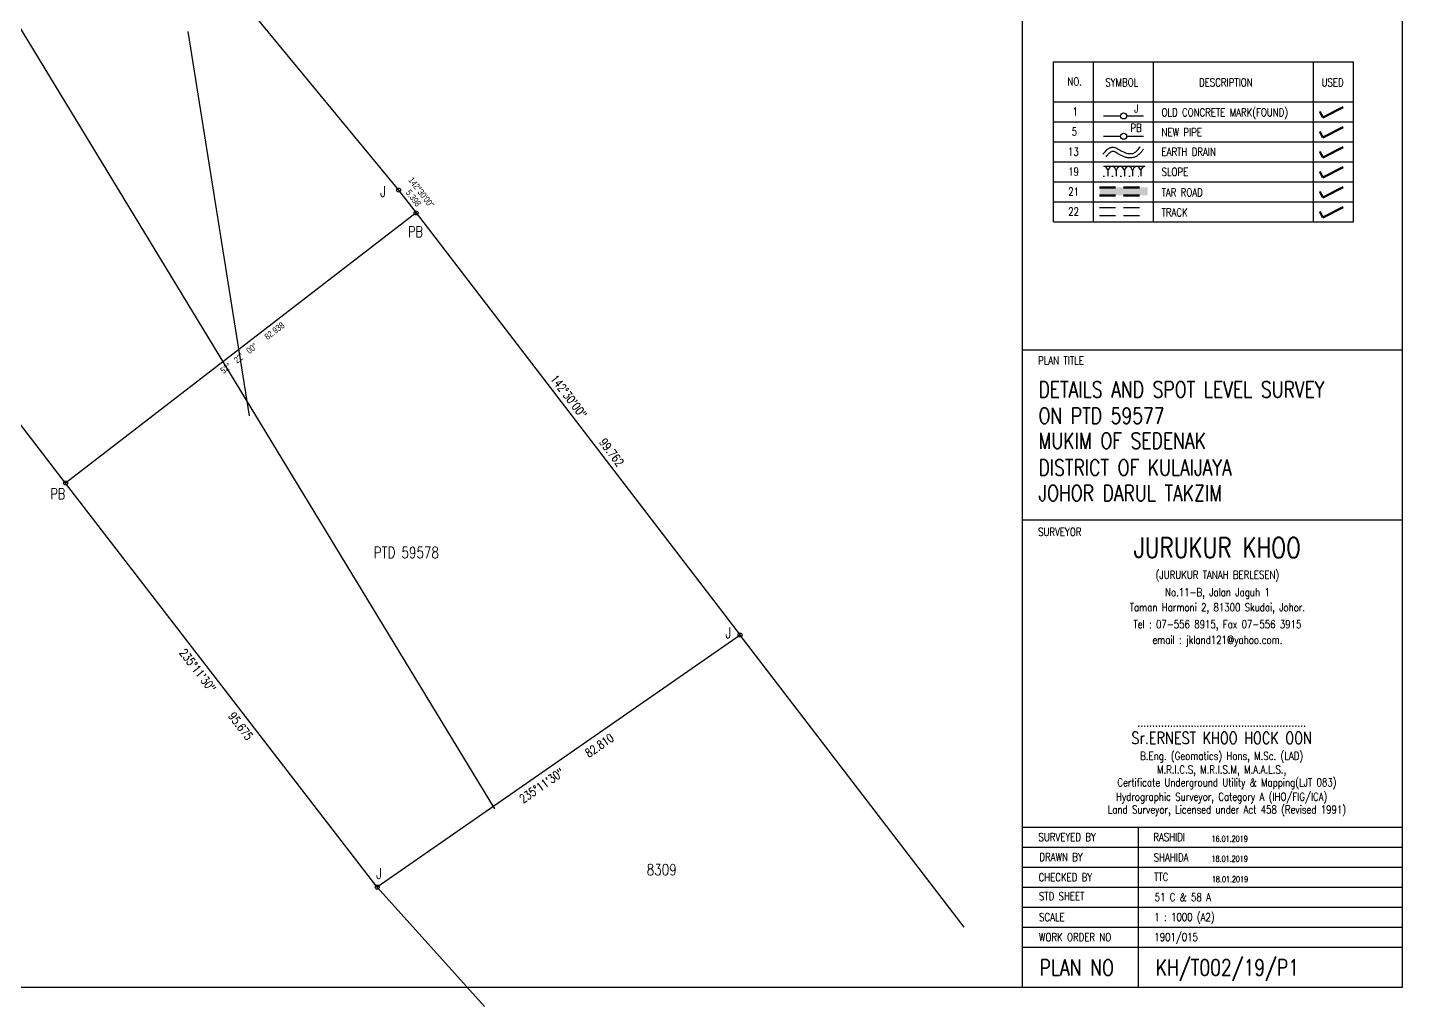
# Model space of a CAD drawing. Header units: metres. Extents: x -18206 to -14962, y -33140 to -31299.
# Drawn here: x -16484.4 to -16226.6, y -32186.9 to -32003.3 of the extents above; entities that cross this region are included whole.
import ezdxf
from ezdxf.enums import TextEntityAlignment as Align

# ---------------------------------------------------------------- set-up
doc = ezdxf.new("R2010")
doc.units = ezdxf.units.M
doc.header["$LTSCALE"] = 6
doc.header["$MEASUREMENT"] = 0
doc.linetypes.add('DASHED', pattern=[0.75, 0.5, -0.25])
doc.linetypes.add('DOT', pattern=[0.25, 0, -0.25])
for name, color, linetype in [('BED', 3, 'Continuous'), ('Frame', 7, 'Continuous'), ('IL', 150, 'Continuous'), ('LOT', 7, 'Continuous'), ('LOT_NO_Johor', 7, 'Continuous'), ('ROAD', 30, 'Continuous')]:
    doc.layers.add(name, color=color, linetype=linetype)
doc.styles.add('ARIAL', font='Arial.ttf', dxfattribs={"width": 0.78})
doc.styles.add('ROMANS', font='romans', dxfattribs={"width": 0.785})
doc.styles.get("Standard").update_dxf_attribs({"font": 'simplex.shx', "width": 0.8})

# ---------------------------------------------------------------- blocks, each defined once
blk = doc.blocks.new('A$C1A474343')
at = {"layer": 'ROAD'}
blk.add_hatch(color=51, dxfattribs=at).paths.add_polyline_path([(367.54, 149.95), (376.53, 149.95), (376.53, 148.45), (367.54, 148.45)])
at = {"layer": 'Frame'}
for p, q in [((424.33, 0), (424.33, 289.91)), ((353.08, 0), (353.08, 199.91)), ((353.08, 119.51), (424.33, 119.51)), ((353.08, 87.62), (424.33, 87.62)), ((353.08, 30), (424.33, 30)), ((374.84, 0), (374.84, 30)), ((353.08, 26.25), (424.33, 26.25)), ((353.08, 22.5), (424.33, 22.5)), ((353.08, 18.75), (424.33, 18.75)), ((353.08, 15), (424.33, 15)), ((353.08, 11.25), (424.33, 11.25)), ((353.08, 7.5), (424.33, 7.5)), ((0, 0), (424.33, 0)), ((353.08, 0), (424.33, 0))]:
    blk.add_line(p, q, dxfattribs=at)
at = {"layer": 'Frame', "linetype": 'Continuous'}
for p, q in [((358.92, 143.47), (358.92, 173.47)), ((358.92, 173.47), (415.17, 173.47)), ((366.42, 143.47), (366.42, 173.47)), ((377.67, 143.47), (377.67, 173.47)), ((407.67, 143.47), (407.67, 173.47)), ((415.17, 143.47), (415.17, 173.47)), ((358.92, 165.97), (415.17, 165.97)), ((368.3, 163.34), (371.49, 163.34)), ((372.61, 163.34), (375.8, 163.34)), ((358.92, 162.22), (415.17, 162.22)), ((358.92, 158.47), (415.17, 158.47)), ((368.3, 159.54), (371.49, 159.54)), ((372.61, 159.54), (375.8, 159.54)), ((358.92, 154.72), (415.17, 154.72)), ((358.92, 150.97), (415.17, 150.97)), ((358.92, 147.22), (415.17, 147.22)), ((358.92, 143.47), (415.17, 143.47))]:
    blk.add_line(p, q, dxfattribs=at)
at = {"layer": 'Frame', "linetype": 'Continuous', "lineweight": 50}
for p, q in [((409.38, 163.07), (413.22, 164.99)), ((408.84, 164.16), (409.38, 163.07)), ((408.84, 160.41), (409.38, 159.32)), ((409.38, 159.32), (413.22, 161.24)), ((409.38, 155.57), (413.22, 157.49)), ((408.84, 156.66), (409.38, 155.57)), ((408.84, 152.91), (409.38, 151.82)), ((409.38, 151.82), (413.22, 153.74)), ((409.38, 148.07), (413.22, 149.99)), ((408.84, 149.16), (409.38, 148.07)), ((408.84, 145.41), (409.38, 144.32)), ((409.38, 144.32), (413.22, 146.24))]:
    blk.add_line(p, q, dxfattribs=at)
at = {"layer": 'Frame', "color": 8}
for p, q in [((368.35, 153.95), (369.88, 153.95)), ((368.35, 153.95), (369.88, 153.95)), ((369.12, 153.09), (369.12, 152.05)), ((369.12, 153.09), (369.12, 152.05)), ((369.88, 153.95), (371.42, 153.95)), ((369.88, 153.95), (371.42, 153.95)), ((370.65, 153.09), (370.65, 152.05)), ((370.65, 153.09), (370.65, 152.05)), ((371.42, 153.95), (372.95, 153.95)), ((371.42, 153.95), (372.95, 153.95)), ((372.19, 153.09), (372.19, 152.05)), ((372.19, 153.09), (372.19, 152.05)), ((372.95, 153.95), (374.49, 153.95)), ((372.95, 153.95), (374.49, 153.95)), ((373.72, 153.09), (373.72, 152.05)), ((373.72, 153.09), (373.72, 152.05)), ((374.49, 153.95), (376.02, 153.95)), ((374.49, 153.95), (376.02, 153.95)), ((375.25, 153.09), (375.26, 152.05)), ((375.25, 153.09), (375.26, 152.05))]:
    blk.add_line(p, q, dxfattribs=at)
at = {"layer": 'Frame', "color": 8, "linetype": 'Continuous'}
blk.add_line((368.35, 153.95), (376.02, 153.95), dxfattribs=at)
at = {"layer": 'Frame', "color": 8, "linetype": 'DOT'}
blk.add_line((368.35, 152.05), (376.02, 152.05), dxfattribs=at)
at = {"layer": 'Frame', "color": 30, "linetype": 'DASHED', "lineweight": 50}
for points in [[(367.54, 149.95), (376.53, 149.95)], [(367.54, 148.45), (376.53, 148.45)]]:
    blk.add_lwpolyline(points, dxfattribs=at)
at = {"layer": 'Frame', "color": 30, "linetype": 'DASHED'}
for points in [[(367.54, 146.2), (376.53, 146.2)], [(367.54, 144.7), (376.53, 144.7)]]:
    blk.add_lwpolyline(points, dxfattribs=at)
at = {"layer": 'Frame', "linetype": 'Continuous'}
for centre in [(372.05, 163.34), (372.05, 159.54)]:
    blk.add_circle(centre, 0.562, dxfattribs=at)
at = {"layer": 'Frame', "color": 8, "linetype": 'Continuous'}
for centre, start, end in [((367.93, 152.8), 13.9448, 69.8089), ((370.31, 152.8), 110.1911, 166.0552), ((369.46, 152.8), 13.9448, 69.8089), ((371.84, 152.8), 110.1911, 166.0552), ((370.99, 152.8), 13.9448, 69.8089), ((373.38, 152.8), 110.1911, 166.0552), ((372.53, 152.8), 13.9448, 69.8089), ((374.91, 152.8), 110.1911, 166.0552), ((374.06, 152.8), 13.9448, 69.8089), ((376.45, 152.8), 110.1911, 166.0552)]:
    blk.add_arc(centre, 1.23, start, end, dxfattribs=at)
at = {"layer": 'IL'}
for points, knots in [([(368.18, 156.18), (368.29, 156.31), (368.39, 156.43), (368.67, 156.75), (368.85, 156.94), (369.2, 157.22), (369.37, 157.33), (369.65, 157.44), (369.75, 157.47), (370.04, 157.51), (370.21, 157.49), (370.54, 157.4), (370.69, 157.34), (370.98, 157.19), (371.13, 157.11), (371.48, 156.89), (371.69, 156.76), (372.05, 156.57), (372.21, 156.5), (372.53, 156.38), (372.69, 156.34), (373.17, 156.26), (373.48, 156.27), (373.88, 156.37), (374, 156.42), (374.26, 156.56), (374.4, 156.67), (374.66, 156.93), (374.8, 157.09), (375, 157.35), (375.08, 157.46), (375.16, 157.56)], [0, 0, 0, 0, 0.552041, 0.552041, 1.419844, 1.419844, 2.115539, 2.115539, 2.470862, 2.470862, 3.064372, 3.064372, 3.657882, 3.657882, 4.251392, 4.251392, 5.144076, 5.144076, 5.832379, 5.832379, 6.520682, 6.520682, 7.897288, 7.897288, 8.567895, 8.567895, 9.428365, 9.428365, 10.288834, 10.288834, 10.790578, 10.790578, 10.790578, 10.790578]), ([(368.76, 155.7), (368.86, 155.82), (368.96, 155.95), (369.22, 156.24), (369.37, 156.4), (369.63, 156.61), (369.74, 156.67), (369.87, 156.72), (369.91, 156.74), (370.02, 156.75), (370.09, 156.74), (370.28, 156.69), (370.39, 156.65), (370.63, 156.53), (370.76, 156.45), (371.1, 156.24), (371.33, 156.1), (371.75, 155.88), (371.93, 155.8), (372.31, 155.67), (372.5, 155.62), (373.08, 155.51), (373.47, 155.51), (374.05, 155.64), (374.26, 155.71), (374.65, 155.92), (374.83, 156.05), (375.15, 156.35), (375.3, 156.52), (375.55, 156.83), (375.65, 156.97), (375.76, 157.11)], [0, 0, 0, 0, 0.549039, 0.549039, 1.417824, 1.417824, 2.114094, 2.114094, 2.469121, 2.469121, 3.070291, 3.070291, 3.67146, 3.67146, 4.27263, 4.27263, 5.17819, 5.17819, 5.829956, 5.829956, 6.481721, 6.481721, 7.785252, 7.785252, 8.537569, 8.537569, 9.324893, 9.324893, 10.112216, 10.112216, 10.790578, 10.790578, 10.790578, 10.790578])]:
    blk.add_open_spline(points, degree=3, knots=knots, dxfattribs=at)
at = {"layer": 'Frame', "style": 'ROMANS', "width": 0.785}
for s, p in [('NO.', (361.51, 169.04)), ('SYMBOL', (368.62, 168.89)), ('DESCRIPTION', (386.19, 168.89)), ('USED', (409.16, 168.89)), ('J', (374.02, 164.01)), ('OLD CONCRETE MARK(FOUND)', (379.16, 163.27)), ('1', (362.45, 163.42)), ('5', (362.31, 159.67)), ('PB', (373.33, 160.37)), ('NEW PIPE', (379.16, 159.54)), ('13', (361.62, 155.9)), ('EARTH DRAIN', (379.16, 155.87)), ('19', (361.66, 152.17)), ('SLOPE', (379.16, 152.12)), ('21', (361.66, 148.42)), ('TAR ROAD', (379.16, 148.27)), ('22', (361.66, 144.67)), ('TRACK', (379.16, 144.52)), ('PLAN TITLE', (356.02, 116.74)), ('SURVEYOR', (356.02, 84.61)), ('SURVEYED BY', (356.09, 27.38)), ('RASHIDI', (377.61, 27.39)), ('DRAWN BY', (356.26, 23.65)), ('SHAHIDA', (377.69, 23.56)), ('CHECKED BY', (356.11, 19.86)), ('TTC', (377.77, 19.92)), ('STD SHEET', (356.17, 16.31)), ('51 C & 58 A', (377.87, 16.13)), ('SCALE', (356.2, 12.38)), ('1 : 1000 (A2)', (377.81, 12.4)), ('1901/015', (377.81, 8.65)), ('WORK ORDER NO', (356.2, 8.63))]:
    blk.add_text(s, height=1.5, dxfattribs=at).set_placement(p)
at = {"layer": 'Frame', "linetype": 'Continuous', "lineweight": 50, "style": 'ROMANS', "width": 0.785}
for s, p in [('DETAILS AND SPOT LEVEL SURVEY', (356.1, 110.56)), ('ON PTD 59577', (356.1, 105.64)), ('MUKIM OF SEDENAK', (356.1, 100.96)), ('DISTRICT OF KULAIJAYA', (356.1, 95.92)), ('JOHOR DARUL TAKZIM', (356.1, 91.14))]:
    blk.add_text(s, height=3, dxfattribs=at).set_placement(p)
at = {"layer": 'Frame', "ltscale": 1.5, "style": 'ROMANS', "width": 0.785}
blk.add_text('JURUKUR KHOO', height=3.75, dxfattribs=at).set_placement((389.63, 80.53), align=Align.CENTER)
at = {"layer": 'Frame', "style": 'ROMANS', "width": 0.785}
for s, height, p in [('(JURUKUR TANAH BERLESEN)', 1.5, (389.63, 76.57)), ('No.11-B, Jalan Jaguh 1', 1.5, (389.63, 73.29)), ('Taman Harmoni 2, 81300 Skudai, Johor.', 1.5, (389.63, 70.47)), ('Tel : 07-556 8915, Fax 07-556 3915', 1.5, (389.63, 67.29)), ('email : jkland121@yahoo.com.', 1.5, (389.63, 64.37)), ('.........................................................', 1.65, (390.43, 48.84)), ('Sr.ERNEST KHOO HOCK OON', 2.25, (390.43, 45.6)), ('B.Eng. (Geomatics) Hons, M.Sc. (LAD)', 1.5, (390.43, 42.61)), ('M.R.I.C.S, M.R.I.S.M, M.A.A.L.S.,', 1.5, (390.43, 40.04)), ('Certificate Underground Utility & Mapping(LJT 083)', 1.5, (391.41, 37.64)), ('Hydrographic Surveyor, Category A (IHO/FIG/ICA)', 1.5, (390.43, 34.96)), ('Land Surveyor, Licensed under Act 458 (Revised 1991)', 1.5, (391.41, 32.55))]:
    blk.add_text(s, height=height, dxfattribs=at).set_placement(p, align=Align.CENTER)
at = {"layer": 'Frame', "lineweight": 13, "style": 'ROMANS', "width": 0.785}
for s, p in [('16.01.2019', (388.52, 27.27)), ('18.01.2019', (388.52, 23.52)), ('18.01.2019', (388.58, 19.67))]:
    blk.add_text(s, height=1.125, dxfattribs=at).set_placement(p)
at = {"layer": 'Frame', "lineweight": 35, "style": 'ROMANS', "width": 0.785}
for s, p in [('PLAN NO', (356.3, 2.16)), ('KH/T002/19/P1', (378.08, 2.2))]:
    blk.add_text(s, height=3, dxfattribs=at).set_placement(p)

msp = doc.modelspace()

# ---------------------------------------------------------------- linework, layer by layer
for p, q in [((-16640.58, -31748.5), (-16396.87, -32149.82)), ((-16442.75, -32076.12), (-16454.29, -32004.06))]:
    msp.add_line(p, q)
for centre in [(-16414.83, -32033.79), (-16411.55, -32038.08), (-16477.23, -32088.72), (-16350.82, -32117.22), (-16418.81, -32164.49)]:
    msp.add_circle(centre, 0.375)
at = {"layer": 'LOT', "color": 1, "lineweight": 30}
for p, q in [((-16497.66, -31933.43), (-16414.83, -32033.79)), ((-16477.23, -32088.72), (-16569.85, -31968.59)), ((-16414.83, -32033.79), (-16411.55, -32038.08)), ((-16411.55, -32038.08), (-16477.23, -32088.72))]:
    msp.add_line(p, q, dxfattribs=at)
at = {"layer": 'LOT', "color": 0}
for p, q in [((-16411.55, -32038.08), (-16350.82, -32117.22)), ((-16418.81, -32164.49), (-16477.23, -32088.72)), ((-16350.82, -32117.22), (-16418.81, -32164.49))]:
    msp.add_line(p, q, dxfattribs=at)
at = {"layer": 'LOT'}
for p, q in [((-16308.79, -32171.98), (-16350.82, -32117.22)), ((-16418.81, -32164.49), (-16398.71, -32186.86))]:
    msp.add_line(p, q, dxfattribs=at)

# ---------------------------------------------------------------- block references
at = {"color": 3}
msp.add_blockref('A$C1A474343', (-16650.96, -32183.24), dxfattribs=at)

# ---------------------------------------------------------------- texts
at = {"lineweight": 13, "width": 0.78}
for s, p in [('J', (-16418.26, -32035.04)), ('PB', (-16413.06, -32042.59)), ('PB', (-16480.09, -32091.73)), ('J', (-16353.55, -32117.78)), ('J', (-16419.01, -32162.95))]:
    msp.add_text(s, height=2, dxfattribs=at).set_placement(p)
at = {"layer": 'BED', "lineweight": 13, "style": 'ARIAL', "width": 0.785}
for s, rotation, p in [('142%%D30\'00"', 307.5, (-16411.04, -32034.58)), ('5.398', 307.5, (-16412.5, -32035.65)), ('52%%D   22\'   00"      82.938', 37.6333, (-16441.86, -32063.85))]:
    msp.add_text(s, height=1.2, rotation=rotation, dxfattribs=at).set_placement(p, align=Align.CENTER)
at = {"layer": 'BED', "lineweight": 13, "width": 0.78}
for s, rotation, p in [('142%%D30\'00"     99.762', 307.5, (-16380.09, -32077.5)), ('235%%D11\'30"     95.675', 307.6333, (-16449.64, -32128.84)), ('235%%D11\'30"     82.810', 34.8083, (-16382.88, -32142.86))]:
    msp.add_text(s, height=1.6, rotation=rotation, dxfattribs=at).set_placement(p, align=Align.CENTER)
at = {"layer": 'LOT_NO_Johor', "color": 0, "lineweight": 13, "width": 0.78}
msp.add_text('PTD 59578', height=2.1, dxfattribs=at).set_placement((-16419.47, -32102.81))
at = {"layer": 'LOT_NO_Johor', "lineweight": 13, "width": 0.78}
msp.add_text('8309', height=2.1, dxfattribs=at).set_placement((-16368.31, -32162.27))

doc.saveas('drawing.dxf')
